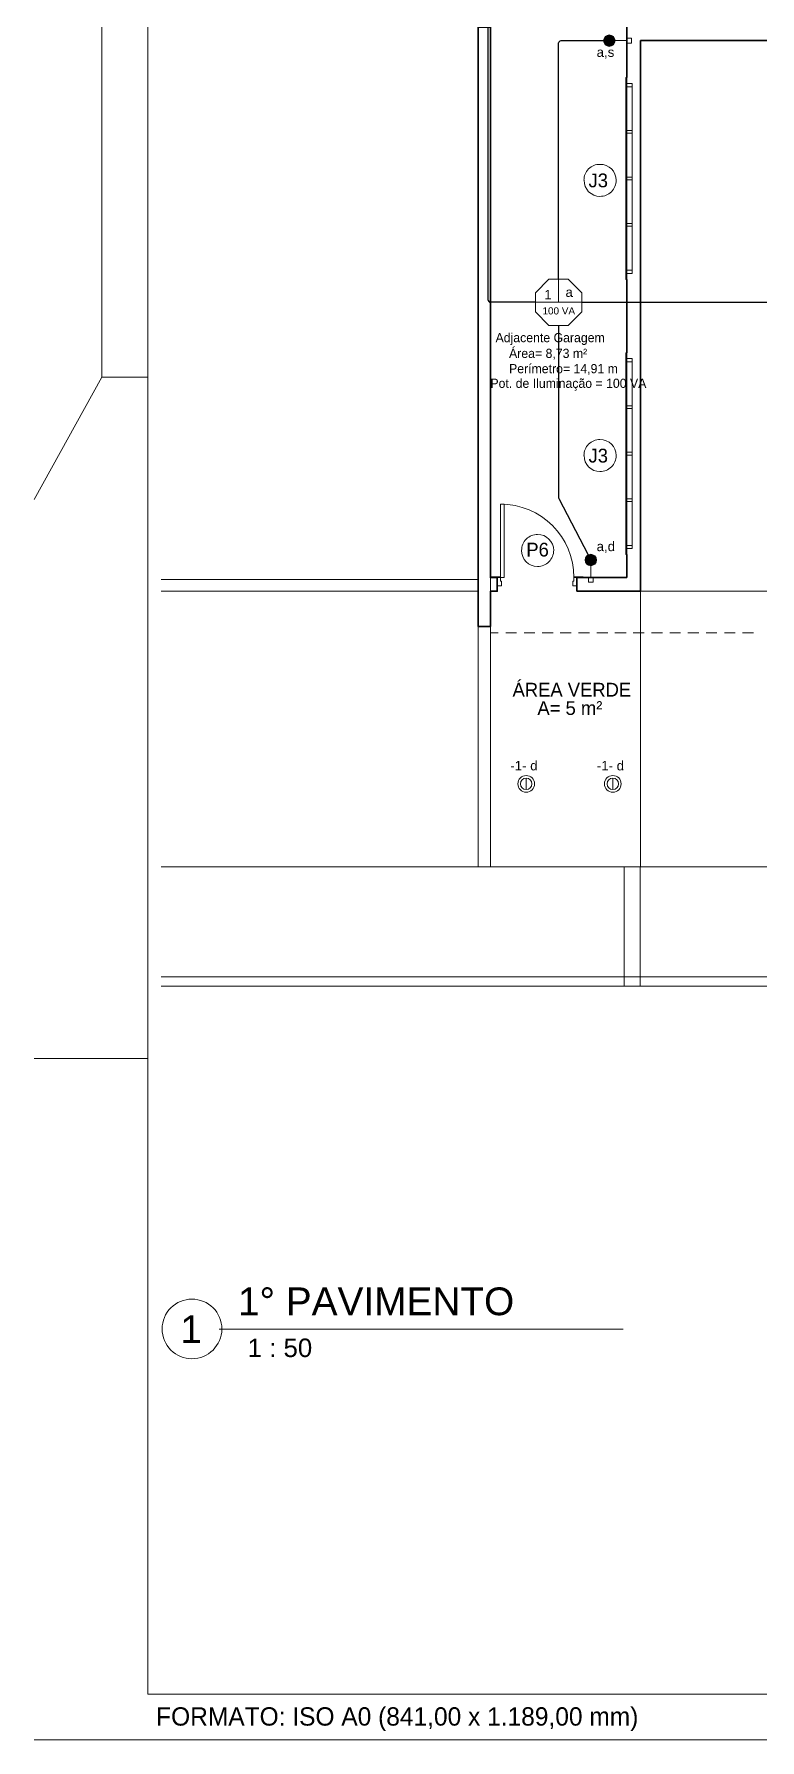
# Model space of a CAD drawing. Header units: millimetres. Extents: x -3501 to 2443, y -1417 to 2787.
# Drawn here: x -3501 to -2710, y -1417 to 441 of the extents above; entities that cross this region are included whole.
import ezdxf

# ---------------------------------------------------------------- set-up
doc = ezdxf.new("R2010")
doc.units = ezdxf.units.MM
for name, color, linetype, lineweight in [('EL-ELETRODUTOS-ALV', 5, 'Continuous', 30), ('EL-SIMB-P-CIRC', 1, 'Continuous', 20), ('Eletroduto', 160, 'Continuous', 30), ('Pontos Elétricos', 1, 'Continuous', 20), ('TXT e CIRCUITOS', 7, 'Continuous', 30)]:
    doc.layers.add(name, color=color, linetype=linetype, lineweight=lineweight)
for name, color, linetype in [('PDF_Geometry', 7, 'Continuous'), ('PDF_Text', 7, 'Continuous'), ('Texto', 7, 'Continuous')]:
    doc.layers.add(name, color=color, linetype=linetype)
doc.styles.add('estilo2', font='arial.ttf', dxfattribs={"height": 60})
doc.styles.add('PDF Arial', font='arial.ttf')
doc.styles.add('PDF Bahnschrift', font='bahnschrift.ttf')
doc.styles.add('txt 2mm', font='arial.ttf', dxfattribs={"height": 100})

# ---------------------------------------------------------------- blocks, each defined once
blk = doc.blocks.new('cx luz oct')
at = {"ltscale": 3}
blk.add_line((43509, 29484), (43509, 29289), dxfattribs=at)
blk.add_lwpolyline([(43590, 29094), (43704, 29208), (43704, 29369), (43590, 29484), (43428, 29484), (43314, 29369), (43314, 29208), (43428, 29094)], close=True, dxfattribs=at)
blk.add_lwpolyline([(43314, 29289), (43704, 29289)], dxfattribs=at)
blk = doc.blocks.new('splot')
at = {"layer": 'EL-SIMB-P-CIRC', "ltscale": 3}
blk.add_line((132640, 68732.5), (132640, 68607.5), dxfattribs=at)
blk.add_circle((132640, 68670), 90.6, dxfattribs=at)
at = {"layer": 'EL-SIMB-P-CIRC', "color": 1}
blk.add_circle((132640, 68670), 62.5, dxfattribs=at)
blk = doc.blocks.new('spot')
at = {"layer": 'EL-SIMB-P-CIRC'}
blk.add_blockref('splot', (0, 0), dxfattribs=at)
blk = doc.blocks.new('inte sim')
at = {"layer": 'EL-SIMB-P-CIRC', "color": 1}
blk.add_line((51873, 16975), (51873, 17104), dxfattribs=at)
blk.add_circle((51873, 16913), 62.5, dxfattribs=at)
blk = doc.blocks.new('int paralelo')
at = {"layer": 'EL-SIMB-P-CIRC', "ltscale": 3}
h = blk.add_hatch(color=256, dxfattribs=at)
h.dxf.hatch_style = 1
h.paths.add_polyline_path([(31096, 22329, 1), (31221, 22329, 1)])
at = {"layer": 'EL-SIMB-P-CIRC', "color": 1}
for p, q in [((30915, 22302), (30915, 22355)), ((30915, 22355), (30968, 22355)), ((30968, 22302), (30915, 22302)), ((30968, 22355), (30968, 22302))]:
    blk.add_line(p, q, dxfattribs=at)
at = {"layer": 'EL-SIMB-P-CIRC', "ltscale": 3, "rotation": 90}
blk.add_blockref('inte sim', (48071, -29544), dxfattribs=at)

msp = doc.modelspace()

# ---------------------------------------------------------------- linework, layer by layer
at = {"layer": 'Eletroduto'}
for p, q in [((-3006.6, 454.5), (-3006.6, 152)), ((-2954.8, 149), (-3003.6, 149))]:
    msp.add_line(p, q, dxfattribs=at)
for points in [[(-2929.7, 174.2), (-2929.7, 431.2, -0.414214), (-2926.7, 434.2), (-2880.7, 434.2)], [(-2904.5, 149), (-2678.2, 149, 0.228424), (-2675.8, 150.1), (-2583.3, 266.3)], [(-2929.7, 123.8), (-2929.7, -63.3, 0.120129), (-2929.3, -64.7), (-2897.4, -126.2)]]:
    msp.add_lwpolyline(points, format="xyb", dxfattribs=at)
msp.add_arc((-3003.6, 152), 3, 180, 270, dxfattribs=at)
at = {"layer": 'PDF_Geometry', "lineweight": 35}
for p, q in [((-2855.4, 448.9), (-2855.4, 434.1)), ((-2855.4, 434.1), (-2855.4, 394.1)), ((-2840.6, -165.9), (-2840.6, 434.1)), ((-2840.6, 434.1), (-2290.5, 434.1)), ((-2855.4, -125.9), (-2855.4, -150.9)), ((-2855.4, -150.9), (-2909.6, -150.9)), ((-2909.6, -150.9), (-2909.6, -165.9)), ((-2909.6, -165.9), (-2855.4, -165.9)), ((-2855.4, -165.9), (-2840.6, -165.9))]:
    msp.add_line(p, q, dxfattribs=at)
at = {"layer": 'PDF_Geometry', "lineweight": 9}
for points in [[(-3427, 2787.1), (2442.6, 2787.1), (2442.6, -1417.3), (-3500.9, -1417.3)], [(-3500.9, -66), (-3427, 67.5), (-3376.9, 67.5)], [(-3376.9, -674.9), (-3500.9, -674.9)], [(-3299.2, -969.7), (-2859.2, -969.7)]]:
    msp.add_lwpolyline(points, dxfattribs=at)
at = {"layer": 'PDF_Geometry', "lineweight": 20}
for points in [[(-3427, 2787.1), (-3427, 67.5)], [(2442.6, -1367.4), (-3376.9, -1367.4), (-3376.9, 2737.2), (2392.7, 2737.2), (2392.7, -1367.4)], [(-2858.1, -466), (-2858.1, -586), (-2858.1, -596)], [(-2290.7, -466), (-2290.7, -586), (-2840.8, -586), (-2840.8, -466)]]:
    msp.add_lwpolyline(points, dxfattribs=at)
at = {"layer": 'PDF_Geometry', "lineweight": 35}
msp.add_lwpolyline([(-3017.1, 448.9), (-3017.1, -204.4), (-3003.9, -204.4), (-3003.9, -165.9), (-2996.5, -165.9), (-2996.5, -150.9), (-3003.9, -150.9), (-3003.9, 448.9)], close=True, dxfattribs=at)
at = {"layer": 'PDF_Geometry', "lineweight": 18}
for points in [[(-2840.6, -46.3), (-2840.6, 434.1)], [(-2839.3, 434.1), (-2290.5, 434.1)], [(-2711.2, 434.1), (-2711.2, 433.9)], [(-2856.4, 394.1), (-2856.4, 174), (-2856.4, 394.1)], [(-2855.4, 174), (-2856.4, 174), (-2855.4, 174), (-2855.4, 394.1), (-2856.4, 394.1), (-2855.4, 394.1)], [(-2856.4, 383.9), (-2856.4, 183.9), (-2856.4, 383.9)], [(-2855.4, 336.3), (-2855.4, 383.9), (-2849.4, 383.9), (-2855.4, 383.9), (-2855.4, 387.5), (-2849.4, 387.5), (-2855.4, 387.5), (-2849.4, 387.5), (-2855.4, 387.5)], [(-2855.4, 282.6), (-2855.4, 234.7), (-2855.4, 231.8), (-2849.4, 231.8), (-2849.4, 234.7), (-2855.4, 234.7), (-2849.4, 234.7), (-2849.4, 231.8), (-2855.4, 231.8), (-2855.4, 183.9), (-2855.4, 383.9), (-2855.4, 336.3), (-2855.4, 333.4), (-2849.4, 333.4), (-2849.4, 336.3), (-2855.4, 336.3), (-2849.4, 336.3), (-2849.4, 333.4), (-2855.4, 333.4), (-2855.4, 285.5)], [(-2849.4, 387.5), (-2849.4, 383.9), (-2849.4, 387.5)], [(-2849.4, 180.5), (-2849.4, 387.5), (-2849.4, 180.5)], [(-2855.4, 333.4), (-2855.4, 285.5), (-2855.4, 282.6), (-2849.4, 282.6), (-2849.4, 285.5), (-2855.4, 285.5), (-2849.4, 285.5), (-2849.4, 282.6), (-2855.4, 282.6), (-2855.4, 234.7)], [(-2855.4, 180.5), (-2849.4, 180.5), (-2855.4, 180.5), (-2849.4, 180.5), (-2855.4, 180.5), (-2855.4, 183.9), (-2849.4, 183.9), (-2855.4, 183.9), (-2855.4, 231.8)], [(-2849.4, 180.5), (-2849.4, 183.9), (-2849.4, 180.5)], [(-2840.6, 116.8), (-2840.6, 116.8)], [(-2856.4, 94), (-2856.4, -125.9), (-2856.4, 94)], [(-2855.4, -125.9), (-2856.4, -125.9), (-2855.4, -125.9), (-2855.4, 94), (-2856.4, 94), (-2855.4, 94)], [(-2856.4, 84), (-2856.4, -116), (-2856.4, 84)], [(-2855.4, 36.2), (-2855.4, 84), (-2849.4, 84), (-2855.4, 84), (-2855.4, 87.6), (-2849.4, 87.6), (-2855.4, 87.6), (-2849.4, 87.6), (-2855.4, 87.6)], [(-2855.4, -17.5), (-2855.4, -65.2), (-2855.4, -68.1), (-2849.4, -68.1), (-2849.4, -65.2), (-2855.4, -65.2), (-2849.4, -65.2), (-2849.4, -68.1), (-2855.4, -68.1), (-2855.4, -116), (-2855.4, 84), (-2855.4, 36.2), (-2855.4, 33.2), (-2849.4, 33.2), (-2849.4, 36.2), (-2855.4, 36.2), (-2849.4, 36.2), (-2849.4, 33.2), (-2855.4, 33.2), (-2855.4, -14.4)], [(-2849.4, 87.6), (-2849.4, 84), (-2849.4, 87.6)], [(-2849.4, -119.3), (-2849.4, 87.6), (-2849.4, -119.3)], [(-2855.4, 33.2), (-2855.4, -14.4), (-2855.4, -17.5), (-2849.4, -17.5), (-2849.4, -14.4), (-2855.4, -14.4), (-2849.4, -14.4), (-2849.4, -17.5), (-2855.4, -17.5), (-2855.4, -65.2)], [(-2855.4, -119.3), (-2849.4, -119.3), (-2855.4, -119.3), (-2849.4, -119.3), (-2855.4, -119.3), (-2855.4, -116), (-2849.4, -116), (-2855.4, -116), (-2855.4, -68.1)], [(-2849.4, -119.3), (-2849.4, -116), (-2849.4, -119.3)], [(-3017.1, -153), (-3362.5, -153), (-3017.1, -153)], [(-3017.1, -165.9), (-3362.5, -165.9), (-3017.1, -165.9), (-3017.1, -153)], [(-3010.5, -466), (-2840.6, -466), (-2840.6, -165.9), (-2290.5, -165.9)], [(-2992.9, -150), (-2992.9, -150.9), (-2996.5, -150.9)], [(-2996.5, -160), (-2991.9, -160), (-2991.9, -154.9), (-2992.9, -154.9)], [(-2909.6, -160), (-2914, -160), (-2914, -154.9), (-2912.9, -154.9), (-2912.9, -150.9), (-2912.9, -150), (-2903, -150), (-2903, -150.9)], [(-3017.1, -204.4), (-3017.1, -466), (-3017.1, -204.4)], [(-3003.9, -204.4), (-3017.1, -204.4)], [(-3003.9, -204.4), (-3003.9, -466), (-3003.9, -204.4)], [(-3002.9, -211), (-2995.3, -211)], [(-2987.2, -211), (-2975.4, -211)], [(-2967.3, -211), (-2955.5, -211)], [(-2947.7, -211), (-2935.6, -211)], [(-2927.8, -211), (-2915.9, -211)], [(-2907.9, -211), (-2896, -211)], [(-2888, -211), (-2876.1, -211)], [(-2868.3, -211), (-2856.2, -211)], [(-2848.4, -211), (-2836.5, -211)], [(-2828.5, -211), (-2816.6, -211)], [(-2808.6, -211), (-2796.8, -211)], [(-2788.9, -211), (-2776.9, -211)], [(-2769, -211), (-2757.2, -211)], [(-2749.1, -211), (-2737.3, -211)], [(-2729.2, -211), (-2717.4, -211)], [(-2840.8, -466), (-2290.7, -466), (-2840.6, -466), (-2840.6, -438.5)], [(-3017.1, -466), (-3362.5, -466), (-2858.1, -466)], [(-2858.1, -586), (-3362.5, -586), (-2858.1, -586), (-2840.8, -586), (-2840.8, -596), (-2858.1, -596), (-3362.5, -596), (-1270.4, -596), (-2273.4, -596), (-2290.7, -596), (-2840.8, -596), (-2840.8, -586)]]:
    msp.add_lwpolyline(points, dxfattribs=at)
at = {"layer": 'PDF_Geometry', "lineweight": 35}
msp.add_lwpolyline([(-2855.4, 174), (-2855.4, 94)], dxfattribs=at)
at = {"layer": 'PDF_Geometry', "lineweight": 20}
for points in [[(-2992.9, -70.9), (-2992.9, -150.9), (-2988.9, -150.9), (-2988.9, -70.9)], [(-2996.5, -150.9), (-2992.9, -150.9), (-2992.9, -154.9), (-2991.9, -154.9), (-2991.9, -160), (-2996.5, -160)], [(-2909.6, -160), (-2914, -160), (-2914, -154.9), (-2912.9, -154.9), (-2912.9, -150.9), (-2909.6, -150.9)]]:
    msp.add_lwpolyline(points, close=True, dxfattribs=at)
at = {"layer": 'PDF_Geometry', "lineweight": 18}
for points in [[(-3003.9, -150.9), (-3003.9, -165.9)], [(-3002.9, -150), (-3002.9, -150.9), (-3002.9, -150), (-2992.9, -150)], [(-2903, -150), (-2903, -150.9), (-2912.9, -150.9), (-2912.9, -150)], [(-2290.5, -165.9), (-2840.6, -165.9)], [(-3017.1, -466), (-3003.9, -466)]]:
    msp.add_lwpolyline(points, close=True, dxfattribs=at)
at = {"layer": 'PDF_Geometry', "lineweight": 9}
for points in [[(-3296.4, -969.5, 0.415306), (-3329, -937.1, 0.416667), (-3361.4, -969.5)], [(-3361.4, -969.7, 0.414218), (-3329, -1002.1, 0.41042), (-3296.4, -969.7)]]:
    msp.add_lwpolyline(points, format="xyb", dxfattribs=at)
at = {"layer": 'PDF_Geometry', "lineweight": 18}
msp.add_arc((-2993, -150.9), 80.1, 0.0386, 89.9614, dxfattribs=at)
at = {"layer": 'PDF_Geometry', "lineweight": 9}
for points in [[(-3361.4, -969.7), (-3361.4, -970.1), (-3361.4, -970.1), (-3361.4, -969.5)], [(-3296.4, -969.5), (-3296.4, -970.1), (-3296.4, -970.1), (-3296.4, -969.7)]]:
    msp.add_open_spline(points, degree=3, dxfattribs=at)
at = {"layer": 'Texto', "lineweight": 9}
for centre, radius, start, end in [((-2884.8, 282.1), 17.2, 89.3639, 180.6361), ((-2884.5, 281.9), 17.5, 269.8583, 0.1417), ((-2884.8, -17.8), 17.2, 89.3639, 180.6361), ((-2884.5, -18), 17.5, 269.8583, 0.1417), ((-2952.7, -121.1), 17.2, 89.3639, 180.6361), ((-2952.5, -121.3), 17.5, 269.8583, 0.1417)]:
    msp.add_arc(centre, radius, start, end, dxfattribs=at)
for points in [[(-2884.6, 299.3), (-2874.8, 299.3), (-2867, 291.7), (-2867, 281.9)], [(-2884.6, 264.4), (-2894.3, 264.4), (-2901.9, 272.2), (-2901.9, 281.9)], [(-2884.6, -35.5), (-2894.3, -35.5), (-2901.9, -27.7), (-2901.9, -18)], [(-2884.6, -0.6), (-2874.8, -0.6), (-2867, -8.2), (-2867, -18)], [(-2952.5, -103.9), (-2942.8, -103.9), (-2935, -111.5), (-2935, -121.3)], [(-2952.5, -138.8), (-2962.3, -138.8), (-2969.9, -131), (-2969.9, -121.3)]]:
    msp.add_open_spline(points, degree=3, dxfattribs=at)

# ---------------------------------------------------------------- block references
at = {"layer": 'EL-ELETRODUTOS-ALV', "xscale": 0.1, "yscale": 0.1, "zscale": 0.1}
for p, rotation in [((241.4, 2667), 180), ((-661.7, -3247.6), 90)]:
    msp.add_blockref('int paralelo', p, dxfattribs=dict(at, rotation=rotation))
at = {"layer": 'Pontos Elétricos'}
for name, p, xscale, yscale, zscale in [('cx luz oct', (-8546.7, -3632.2), 0.1291005291005304, 0.1291005291005304, 0.1291005291005304), ('spot', (-16228.9, -7242.7), 0.1, 0.1, 0.1), ('spot', (-16134.6, -7242.7), 0.1, 0.1, 0.1)]:
    msp.add_blockref(name, p, dxfattribs=dict(at, xscale=xscale, yscale=yscale, zscale=zscale))

# ---------------------------------------------------------------- texts
at = {"layer": 'PDF_Text', "attachment_point": 4}
for s, insert, char_height, style in [('1° PAVIMENTO', (-3278.9, -939.7), 30.244, 'PDF Arial'), ('1', (-3341.7, -969.8), 30.2, 'PDF Arial'), ('1 : 50', (-3268.3, -990.3), 20.12, 'PDF Arial'), ('FORMATO: ISO A0 (841,00 x 1.189,00 mm)', (-3368, -1394.8), 19.965, 'PDF Bahnschrift')]:
    msp.add_mtext(s, dxfattribs=dict(at, insert=insert, char_height=char_height, style=style))
at = {"layer": 'Texto', "attachment_point": 4, "style": 'PDF Bahnschrift'}
for s, insert, char_height in [('J3', (-2897, 281.7), 14.99), ('Adjacente Garagem', (-2998.3, 109), 10), ('Área= 8,73 m²\\PPerímetro= 14,91 m', (-2983.6, 84.1), 10), ('Pot. de Iluminação = 100 VA', (-3003.9, 59.2), 10), ('J3', (-2897, -18.2), 14.99), ('P6', (-2964.8, -120.6), 14.99), ('ÁREA VERDE', (-2979.8, -273.1), 14.99), ('A= 5 m²', (-2952.7, -293.2), 14.99)]:
    msp.add_mtext(s, dxfattribs=dict(at, insert=insert, char_height=char_height))
at = {"layer": 'TXT e CIRCUITOS', "ltscale": 3, "attachment_point": 1}
for s, width, gutter_width, insert, char_height, style in [('a,s', 19.611, 51.6, (-2888.2, 426.7), 10.33, 'txt 2mm'), ('1', 19.611, 51.6, (-2945.2, 162.5), 10.3, 'txt 2mm'), ('a', 19.611, 51.6, (-2922.1, 165.2), 10.3, 'txt 2mm'), ('100 VA', 42.607, 38.7, (-2947.2, 143.5), 7.75, 'estilo2'), ('a,d', 19.611, 51.6, (-2888.2, -111.8), 10.33, 'txt 2mm'), ('-1- d', 62.791, 51.6, (-2982.2, -350.7), 10.33, 'txt 2mm'), ('-1- d', 62.791, 51.6, (-2888, -350.7), 10.33, 'txt 2mm')]:
    msp.add_mtext_dynamic_manual_height_columns(s, width=width, gutter_width=gutter_width, heights=[0], dxfattribs=dict(at, insert=insert, char_height=char_height, style=style))

doc.saveas('drawing.dxf')
